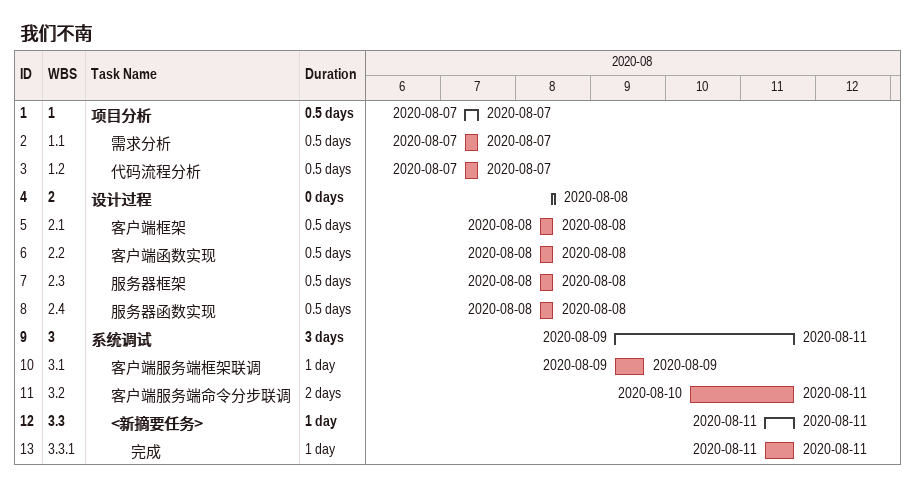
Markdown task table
我们不南

| ID | WBS | Task | Duration | Start | Finish |
|---|---|---|---|---|---|
| 1 | 1 | **项目分析** | 0.5d | 2020-08-07 | 2020-08-07 |
| 2 | 1.1 | 需求分析 | 0.5d | 2020-08-07 | 2020-08-07 |
| 3 | 1.2 | 代码流程分析 | 0.5d | 2020-08-07 | 2020-08-07 |
| 4 | 2 | **设计过程** | 0d | 2020-08-08 | 2020-08-08 |
| 5 | 2.1 | 客户端框架 | 0.5d | 2020-08-08 | 2020-08-08 |
| 6 | 2.2 | 客户端函数实现 | 0.5d | 2020-08-08 | 2020-08-08 |
| 7 | 2.3 | 服务器框架 | 0.5d | 2020-08-08 | 2020-08-08 |
| 8 | 2.4 | 服务器函数实现 | 0.5d | 2020-08-08 | 2020-08-08 |
| 9 | 3 | **系统调试** | 3d | 2020-08-09 | 2020-08-11 |
| 10 | 3.1 | 客户端服务端框架联调 | 1d | 2020-08-09 | 2020-08-09 |
| 11 | 3.2 | 客户端服务端命令分步联调 | 2d | 2020-08-10 | 2020-08-11 |
| 12 | 3.3 | **<新摘要任务>** | 1d | 2020-08-11 | 2020-08-11 |
| 13 | 3.3.1 | 完成 | 1d | 2020-08-11 | 2020-08-11 |
